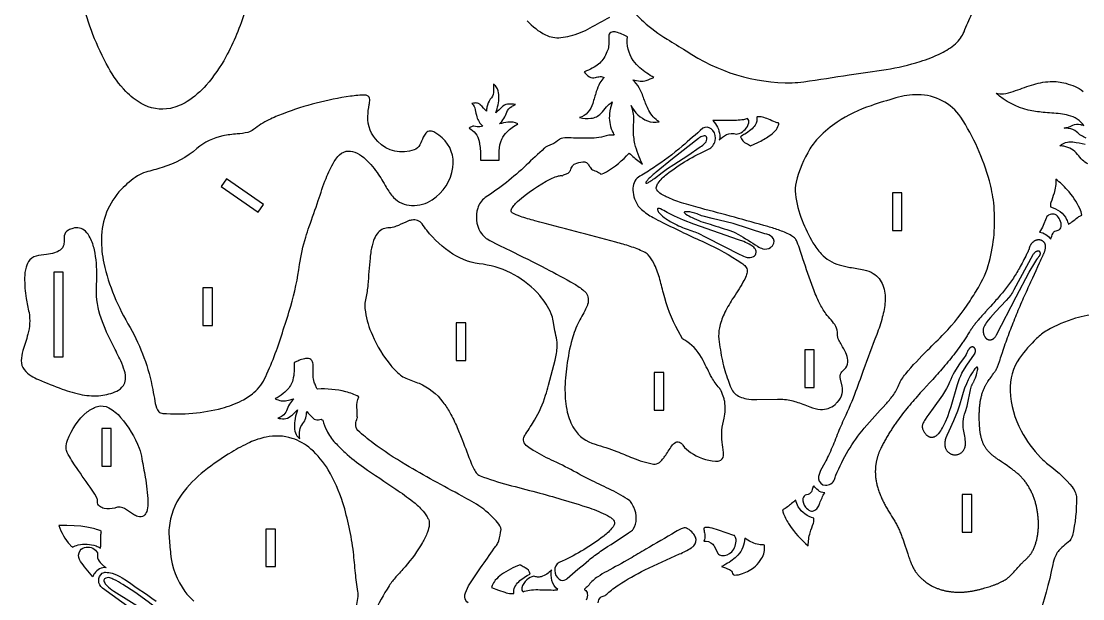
# Model space of a CAD drawing. Extents: x -349 to 884, y -1068 to 199.
# Drawn here: x -345 to 334, y -757 to -388 of the extents above; entities that cross this region are included whole.
import ezdxf

# ---------------------------------------------------------------- set-up
doc = ezdxf.new("R2010")
doc.units = 0
doc.header["$MEASUREMENT"] = 0
doc.layers.get('0').update_dxf_attribs({"linetype": 'CONTINUOUS'})

msp = doc.modelspace()

# ---------------------------------------------------------------- linework, layer by layer
for points in [[(-201.61, -381.19, -0.046615), (-214.04, -410.65, -0.05196), (-226.51, -428.59, -0.070955), (-238.78, -439.18, -0.081975), (-249.45, -443.51, -0.18302), (-268.16, -440.41, -0.072586), (-277.9, -432.77, -0.061372), (-289.09, -417.4, -0.03999), (-298.94, -396.3, -0.039625), (-311.36, -353.1, -0.049476)], [(43.73, -378.15, 0.049484), (52.89, -388.06, 0.044019), (67.93, -399.25, 0.002318), (80.07, -406.64, 0.153583), (147.87, -427.13, 0.027756), (155.37, -426.55, 0.002079), (184.45, -422.12, 0.00581), (207.99, -418.64, 0.033332), (229.67, -413.58, 0.033552), (243.08, -408.32, 0.064552), (252.36, -402.2, 0.110698), (257.74, -394.51, 0.003123), (262.75, -383.08, 0.020133)], [(-21.39, -387.48, 0.092873), (-9.79, -396.54, 0.137871), (0.11, -398.27, 0.045285), (5.96, -397.19, 0.05946), (18.84, -392.11, 0.005913), (31.3, -385.17, -0.003181)], [(335.88, -462.58, -0.090478), (329.74, -458.6, 0.149479), (324.58, -456.35, 0.026068), (321.68, -456.12, 0.077827), (327.29, -454.28, -0.161023), (332.13, -453.8, -0.037766), (334.4, -454.49, 0.165958), (324.6, -448, 0.039609), (319.34, -446.97, 0.008312), (308.34, -446.07, -0.030816), (298.76, -444.58, -0.124774), (278.27, -433.79, 0.102599), (282.99, -434.16, 0.05696), (289.23, -432.71, -0.005446), (300.81, -428.64, -0.063267), (312.76, -426.35, -0.07925), (322.83, -427.51, -0.027942), (328.72, -429.5, -0.072777), (333.86, -432.66, -0.014963)], [(336.85, -478.95, -0.091677), (333.46, -476.6, -0.024327), (330.3, -472.91, 0.178347), (321.62, -467.76, 0.030369), (319.09, -467.4, -0.156031), (323.83, -465.09, -0.060302), (327.4, -464.99, -0.026015), (335.2, -466.43, 0.066043)], [(343.97, -574.98, 0.058941), (329.01, -577.67, 0.062858), (310.86, -585.39, 0.057188), (304.15, -590.59, 0.050923), (293.29, -603.08, 0.165683), (287.33, -624.06, 0.114739), (294.31, -649.62, 0.071136), (306.7, -666.67, 0.037496), (312.95, -672.06, -0.062281), (326.82, -685.4, -0.065156), (329.04, -689.25, -0.073072), (329.64, -692.23, -0.058829), (327.06, -716.4, -0.155065), (324.38, -720.65, 0.003947), (320.18, -724.11, 0.116138), (316.19, -729.66, 0.044958), (314.49, -735.03, -0.06998), (290.19, -803.5, -0.054587)], [(-59.14, -759.5, -0.256246), (-61.26, -755.88, -0.097939), (-60.86, -753.04, -0.063887), (-58.15, -747.3, -0.012382), (-51.21, -737.06, 0.003891), (-42.57, -724.63, -0.009279), (-40.62, -722.19, 0.083775), (-39.66, -719.75, 0.02832), (-38.16, -712.64, 0.102924), (-38.19, -712.05, 0.075899), (-38.88, -710.35, 0.061916), (-42.28, -706.04, 0.023684), (-48.64, -700.12, 0.020904), (-50.96, -698.39, 0.02423), (-62.99, -691.29, -0.01007), (-99.05, -671.19, -0.027477), (-119.87, -657.44, -0.019284), (-129.69, -649.34, -0.216506), (-131.03, -645.28, -0.058204), (-130.07, -641.48, 0.119252), (-129.96, -640.79, 0.144226), (-130.11, -640.49, 0.020172), (-130.26, -634.75, -0.092284), (-129.12, -627.75, 0.063215), (-137.39, -624.63, 0.075946), (-155.44, -622.86, -0.096003), (-156.52, -621.03, 0.009357), (-157.56, -618.37, -0.072545), (-158.19, -614.43), (-158.18, -608.47, 0.074414), (-158.66, -605.43, 0.290923), (-161.28, -603.32, 0.08481), (-163.78, -603.48, 0.044237), (-167.35, -604.63, 0.017975), (-170.41, -606.01, -0.083597), (-171.23, -617.01, -0.129438), (-175.17, -623.73, -0.06041), (-179.88, -627.57, -0.014996), (-182.46, -629.16, 0.053556), (-178.61, -630.31, 0.08208), (-175.14, -630.17, 0.011817), (-170.59, -629.12, 0.122241), (-175.32, -636.68, -0.162436), (-177.8, -639.94, -0.055097), (-180.9, -641.53, 0.043317), (-176.77, -641.85, 0.171293), (-172.64, -640.26, 0.006872), (-168.25, -636.19, 0.103565), (-170.24, -647.38, 0.089985), (-169.07, -652, 0.150705), (-166.73, -654.56, -0.052998), (-166.8, -649.18, -0.151603), (-164.77, -644.9, 0.11089), (-162.92, -641.26, 0.051676), (-162.31, -637.2, 0.037211), (-158.22, -641.51, 0.218604), (-154.9, -642.46, 0.01564), (-153.03, -642.2, 0.043511), (-152.06, -642.8, 0.027524), (-149.59, -649.37, 0.084241), (-144.19, -657.17, 0.011541), (-137.81, -663.49, 0.032509), (-126.03, -672.82, 0.003212), (-105.31, -686.88, -0.016757), (-94.58, -694.65, -0.035938), (-88.98, -699.79, -0.044502), (-85.39, -704.5, -0.037743), (-84.38, -706.53, -0.112856), (-84.03, -709.54, -0.070197), (-85.16, -714.28, -0.04069), (-88.34, -720.96, -0.045364), (-99.44, -736.37, -0.007859), (-105.28, -742.92, 0.035556), (-109.63, -748.55, 0.052119), (-119.02, -766.22, 0.048738)], [(-131.39, -765.53, 0.048804), (-129.54, -755.53, 0.041593), (-129.6, -752.15, -0.018967), (-131.2, -740.45, 0.006224), (-132.49, -727.13, 0.042823), (-139.21, -695.57, 0.056614), (-148.64, -674.47, 0.07419), (-159.65, -661.18, 0.101233), (-171.68, -654.37, 0.12974), (-188.35, -653.59, 0.063277), (-198.79, -657.04, 0.033095), (-210.26, -663.19, 0.031873), (-227.79, -675.27, 0.064094), (-242.15, -690.13, 0.135232), (-250.27, -711.5, 0.034601), (-250.34, -717, 0.005571), (-249.32, -728.18, 0.13278), (-240.2, -752.21, 0.053471), (-234.53, -758.3, 0.031193)], [(23.95, -759.41, -0.178558), (25.43, -756.1, -0.118018), (27.7, -754.96, 0.114168), (29.93, -753.48, -0.04177), (37.03, -748.05, -0.029484), (53.73, -738.43, -0.015621), (75.97, -728.26, 0.042781), (83.38, -724.39, 0.030184), (85.05, -723.11, 0.309307), (86.11, -717.46, 0.097882), (84.53, -714.95, 0.092618), (81.1, -712.12, 0.049219), (79.7, -711.58, 0.134639), (78.2, -711.76, 0.055879), (73.27, -714.09, -0.007739), (54.4, -725.23, 0.003782), (44.31, -731.22, -0.002315), (29.51, -739.35, 0.00999), (23.7, -742.78, 0.095527), (18.07, -747.97, -0.062995), (15.71, -750.3, 0.097774), (15.21, -750.68, 0.242041), (15.2, -750.95, 0.242041), (15.41, -751.11, -0.23286), (16.99, -753.62, -0.140348), (16.34, -757.68, -0.115718)], [(-251.99, -779.79), (-292.92, -750.01, -0.234918), (-295.28, -745.33, -0.234918), (-292.98, -740.62, -0.058473), (-291.85, -739.99, -0.094449), (-290.97, -739.88, -0.035142), (-286.66, -740.52, -0.064169), (-280.37, -743.49, -0.012383), (-258.55, -758.49, 0.01223)]]:
    msp.add_lwpolyline(points, format="xyb")
for points in [[(43.75, -472.11, 0.012901), (50.04, -477.49, 0.015733), (52.24, -479.14, -0.055567), (47.43, -466.16, -0.061632), (46.52, -457.3, -0.002772), (46.7, -450.76, 0.097575), (45.06, -441.75, 0.192832), (55.45, -451.53, 0.130108), (62.89, -452.21, -0.12624), (56.31, -444.82, -0.042024), (53.22, -437.45, 0.042817), (50.1, -430.38, 0.064881), (46.13, -425.2, 0.014868), (50.84, -426.06, 0.111717), (54.68, -425.64, 0.010512), (59.61, -423.79, -0.047443), (50.63, -417.63, -0.058574), (46.3, -412.89, -0.184081), (42.69, -397.73, 0.054183), (35.42, -394.82, 0.10662), (32.64, -394.72, 0.293979), (30.85, -396.79, 0.04334), (30.7, -397.83, 0.011201), (30.67, -402.78, -0.084804), (29.95, -406.5, 0.008097), (28.17, -410.45, -0.119651), (22.4, -416.52, -0.05071), (17.79, -419.02, -0.0184), (14.97, -420.14, 0.102429), (18.34, -423.42, 0.203498), (22.22, -423.8, -0.03915), (25.17, -423.18, -0.13014), (27.8, -423.74, 0.080805), (25.03, -427.27, 0.051311), (22.72, -432.82, -0.004904), (20.47, -440.3, -0.09179), (17.41, -446.04, -0.150191), (12.08, -449.4, 0.069385), (19.31, -449.87, 0.175903), (25.72, -446.69, 0.015461), (29.26, -442.62, -0.052664), (32.93, -439.33, 0.046548), (31.18, -446.99, 0.127901), (32.78, -457.81, 0.028888), (34.17, -460.62, 0.115471), (27.48, -461.51, -0.055242), (21.34, -462.5, -0.015503), (17.98, -462.65, -0.009904), (4.95, -462.35, 0.068865), (0.3, -462.78, 0.087235), (-0.78, -463.31, -0.048122), (-5.83, -466.58, 0.007611), (-8.78, -467.85, 0.058807), (-10.49, -469.01, 0.009049), (-22.1, -479.86, -0.046817), (-48.33, -500.56, 0.160511), (-53.07, -507.33, 0.21071), (-51.41, -522.37, 0.072208), (-48.32, -526.07, 0.059158), (-47.08, -526.98, 0.014089), (-32.76, -534.18, -0.004942), (-9.43, -545.83, -0.007344), (8.58, -555.62, -0.043118), (14.86, -560.05, -0.034316), (16.16, -561.37, -0.234228), (17.2, -568.78, -0.039568), (16.51, -570.58, -0.005186), (11.62, -579.82, 0.052125), (7.24, -591.03, 0.036645), (3.91, -608.06, 0.036096), (2.7, -623.57, 0.050163), (4.21, -637.59, 0.07894), (8.53, -648.24, 0.184918), (21.94, -658.17, -0.028754), (35.76, -662.72, -0.004071), (45.95, -666.9, 0.050465), (59.3, -670.85, 0.198576), (63.07, -669.72, 0.058204), (65.08, -667.77, 0.029182), (66.55, -665.85, -0.00982), (71, -659.24, -0.099639), (73.52, -656.84, -0.318276), (76.61, -657.16, -0.075957), (78.1, -658.82, 0.092964), (82.94, -663.4, 0.127515), (98.92, -668.96, 0.056268), (101.29, -668.82, 0.298551), (104.07, -665.39, 0.056292), (104.07, -663.43, 0.003289), (103.15, -656.76, -0.101065), (104.42, -641.46, 0.095055), (104.79, -630.86, 0.024673), (104.27, -628.52, 0.014033), (102.52, -624.04, 0.078482), (101.31, -622.19, -0.06083), (96.49, -615.46, -0.006573), (91.04, -604.56, 0.124557), (80.58, -592.51, 0.027625), (77.8, -590.84), (75.02, -585.76, -0.057415), (65.61, -561.54, -0.002555), (63.08, -551.63, 0.050104), (59.45, -542.36, 0.047367), (55.93, -537.09, 0.086916), (53.22, -535.21, 0.033802), (44.41, -531.74, 0.017041), (35.3, -529.06, -0.002146), (9.52, -522.19, -0.000511), (-16.54, -515.33, -0.018129), (-25.8, -512.55, -0.036428), (-31.02, -510.19, -0.144263), (-31.76, -509.29, -0.147086), (-31.52, -508, -0.072915), (-29.99, -505.67, -0.036974), (-27.58, -503.12, -0.068286), (-6.36, -488.58, -0.036267), (-2.51, -487, -0.034523), (-0.2, -486.47, -0.098796), (1.05, -486.56, -0.140271), (2.42, -485.73, 0.072684), (4.7, -484.9, 0.157191), (6.15, -483.12, -0.050341), (7.42, -480.44, -0.133762), (9.17, -478.9, -0.084637), (14.08, -477.63, -0.12927), (16.48, -478.19, -0.138146), (18.15, -480.3, 0.189224), (18.84, -481.01, 0.209631), (21, -483.08, -0.045383), (24.18, -484.47, -0.039253), (25.67, -485.52, 0.084583), (29.17, -484.09, 0.076395)], [(-51.38, -476.57), (-39.38, -476.57), (-39.38, -470.57, -0.090548), (-37.67, -463.19, -0.093387), (-34.29, -458.5, -0.064945), (-27.33, -453.42, 0.134202), (-33.82, -452.27, 0.02029), (-39.21, -453.46, 0.123904), (-34.48, -445.9, -0.184971), (-31.33, -442.22, -0.038989), (-28.89, -441.05, 0.075554), (-33.96, -440.83, 0.153487), (-37.74, -442.83, 0.003327), (-41.55, -446.39, 0.093294), (-39.52, -436.02, 0.085261), (-40.49, -431.04, 0.103795), (-42.25, -428.58, 0.053369), (-43.06, -428.02, -0.052054), (-43, -433.38, -0.158788), (-45.05, -437.7, 0.133946), (-47.18, -442.72, 0.02712), (-47.48, -445.39, 0.024965), (-51.17, -441.41, 0.056056), (-52.58, -440.44, 0.151506), (-54.87, -440.12, 0.011613), (-56.76, -440.37, -0.141295), (-54.62, -444.35, 0.01631), (-53.62, -448.88, 0.138862), (-49.79, -454.84, -0.113757), (-53.51, -455.38), (-55.58, -454.95, 0.17627), (-57.59, -455.49, 0.030077), (-58.54, -456.16, -0.222611), (-52.23, -464.48, -0.023955), (-51.83, -466.46, -0.016782), (-51.38, -470.57)], [(-254.25, -638.42, 0.081611), (-216.43, -635.06, 0.049954), (-203.79, -630.24, 0.052739), (-196.11, -625.15, 0.111772), (-188.54, -614.86, 0.013498), (-182.41, -600.18, 0.012), (-172.56, -569.89, 0.037828), (-166.9, -543.28, -0.036379), (-162.94, -525.74, -0.012046), (-160.76, -518.98, 0.003231), (-154.92, -502.46, -0.016777), (-150, -488.23, -0.036441), (-144.75, -477.53, -0.02392), (-142.53, -474.28, -0.153538), (-137.1, -470.94, -0.144945), (-131.68, -471.45, -0.087822), (-125.94, -474.97, -0.061091), (-117.38, -484.49, -0.03133), (-111.55, -493.93, 0.056376), (-106.79, -500.42, 0.197343), (-95.28, -505.53, 0.166089), (-82.11, -501.9, 0.212106), (-68.86, -481.3, 0.249421), (-75.75, -462.38, 0.056044), (-80.37, -458.94, 0.10467), (-83.24, -458, 0.234046), (-86.26, -459.33, 0.077799), (-87.88, -461.88, -0.02275), (-90.1, -466.85, -0.176444), (-93.66, -470.05, -0.300495), (-116.85, -464.73, -0.211564), (-123.29, -448.59, -0.039802), (-122.34, -441.14, 0.02543), (-122.03, -437.94, 0.343018), (-123.86, -435.22, 0.087597), (-124.94, -435.05, 0.036277), (-134.37, -435.79, 0.055806), (-177.46, -446.91, 0.018254), (-186.62, -450.87, 0.054412), (-196.3, -457.01, -0.093612), (-199.99, -458.83, -0.038171), (-206.79, -459.84, 0.025129), (-215.95, -461.1, 0.125942), (-232.47, -469.2, -0.102812), (-254.82, -481.32, -0.006751), (-265.21, -484.29, 0.075353), (-270.5, -486.68, 0.051948), (-280.89, -495.3, 0.190443), (-293.54, -526.86, 0.058911), (-291.98, -542.51, 0.047836), (-285.36, -563.37, 0.033656), (-275.24, -583.56, -0.082801), (-260.73, -623.17, -0.010443), (-259.43, -630.63, 0.063251), (-257.75, -636.09, 0.058577), (-256.92, -637.33, 0.198918)], [(207.22, -561.68, -0.05616), (207.35, -566.82, -0.044956), (205.52, -577.03, -0.02991), (201.95, -588.03, 0.010879), (193.38, -611.11, -0.004222), (187.72, -626.42, -0.017239), (180.17, -643.85, 0.012071), (175.64, -654.73, -0.013169), (171.15, -665.29, -0.010987), (168.85, -669.96), (166.13, -674.85, 0.131839), (164.78, -680.22, 0.379605), (169.19, -684.31, 0.310378), (175.02, -680.71, -0.010061), (175.92, -677.92, -0.077095), (193.97, -647.87, -0.01504), (207.75, -632.53, 0.019941), (212.25, -627.16, 0.071595), (216.04, -620.22, -0.068129), (220.46, -613.12, -0.024027), (234.48, -597.95, 0.001961), (245.14, -587.41, 0.047787), (261.63, -566.45, 0.012868), (267.69, -556.69, 0.074149), (274.4, -539.51, 0.086239), (276.74, -503.91, 0.040448), (273.94, -489.83, 0.077596), (255.68, -449.16, 0.246451), (228.35, -434.82, 0.076795), (214.25, -436.78, 0.00887), (198.3, -441.79, 0.063905), (176.77, -452.28, 0.049015), (165.08, -461.92, 0.056789), (159.31, -469.41, 0.079856), (150.39, -490.67, 0.084592), (149.97, -498.25, 0.06593), (154.27, -515.13, 0.040136), (161.18, -529.34, 0.047327), (166.49, -536.5, 0.131152), (178, -543.53, 0.031764), (184.74, -545.09, -0.016875), (193.79, -546.67, -0.076245), (199.79, -549.03, -0.167996), (205.86, -556.58, -0.056266)], [(101.31, -463.91, -0.100452), (105.94, -460.24, -0.18927), (112.07, -459.89, 0.105508), (114.03, -459.52, 0.246132), (120.21, -452.78, 0.247896), (119.4, -449.97, -0.08361), (116.81, -450.76, -0.032804), (112.4, -451.21, -0.014932), (107.85, -451.34), (97.13, -451.32, -0.184174), (101.62, -460.6, -0.079888)], [(114.89, -461.63, 0.227633), (118.8, -465.97, -0.071736), (121.31, -467.35), (125.9, -465.33, 0.041495), (133.25, -461.1, 0.052847), (137.17, -457.71, 0.104385), (139.21, -454.23, 0.052169), (139.43, -452.94, -0.061292), (137.26, -452.34, -0.013518), (132.7, -450.42, 0.037128), (128.86, -449.13, 0.075452), (126.07, -448.95, 0.040698), (125.24, -449.11, -0.202914), (124.32, -454.15, -0.081425), (121.52, -457.24, -0.038524), (117.72, -459.89, 0.021271)], [(176.92, -631.15, 0.137334), (179.94, -625.77, 0.098636), (179.88, -621.1), (178.82, -616.49, -0.173343), (179.25, -612.45, -0.070658), (180.04, -611.39, 0.05503), (182.17, -609.3, 0.194913), (183.42, -604.33, 0.087955), (182.17, -599.74, 0.028673), (179.39, -594.54, -0.019498), (177.71, -591.61, -0.126422), (176.97, -587.7, 0.144273), (175.72, -582.79, 0.048486), (172.86, -578.7, -0.007143), (169.49, -574.78, -0.041551), (165.38, -567.9, -0.027615), (161.24, -558.3, -0.013176), (154.82, -539.6, 0.015641), (151.11, -528.93, 0.058002), (150.03, -526.83, 0.089508), (147.53, -524.9, 0.042366), (140.14, -521.54, 0.018037), (132.38, -519.08, 0.00514), (89.47, -507.32, -0.005269), (77.26, -503.83, -0.03368), (67.49, -500.01, -0.019732), (64.22, -498.24, -0.092641), (61.42, -495.65, -0.23344), (61.13, -493.69, -0.100784), (62.29, -491.21, -0.073922), (67.8, -485.54, -0.062512), (94.53, -469.64, 0.217407), (98.67, -464.24, 0.217407), (97.31, -457.57, 0.297503), (92.03, -455.78, 0.065451), (90.88, -456.26, 0.001972), (77.56, -467.72, -0.029691), (59.38, -481.49, -0.016337), (50.62, -486.76, 0.264446), (46.11, -494.42, 0.138904), (49.03, -505.11, 0.069748), (51.55, -508.05, 0.053749), (59.02, -513.26, 0.014856), (65.15, -516.42, 0.010954), (92.1, -529.22, -0.04353), (115.65, -542.4, -0.051783), (118.14, -544.57, -0.205942), (119.14, -547.43, -0.081762), (118.49, -550.44, -0.038425), (116.49, -554.62, -0.010723), (109.67, -565.48, 0.029264), (104.36, -575.07, 0.054827), (101.42, -583.78, 0.070325), (101.02, -590.9, 0.017245), (103.29, -604.81, 0.039661), (106.96, -617.13, 0.015199), (108.89, -622.31, 0.191706), (114.47, -627.8, 0.067691), (118.66, -629.05, 0.045705), (125.36, -629.6), (138.61, -629.24, -0.055827), (147.52, -630.17, -0.022969), (150.42, -630.99, -0.009324), (159.2, -634.21, 0.069331), (166.09, -635.86, 0.202071), (175.31, -632.69, 0.030362)], [(64.89, -484.42, -0.017231), (68.16, -482), (72.22, -479.29), (81.26, -473.53), (89.17, -468.19, 0.036088), (92.32, -465.55, 0.231257), (93.45, -462.27, 0.401079), (91.66, -461.05, 0.128028), (88.94, -462.06, 0.026828), (87.95, -462.76), (71.34, -475.78), (61.07, -484.17, 0.020251), (55.91, -488.79, 0.045445), (54.66, -490.39, 0.024181), (54.34, -491.06, 0.298726), (54.47, -491.34, 0.197931), (55.13, -491.24, 0.049768), (56.92, -490.28, 0.018461), (59.84, -488.3)], [(324.5, -517.69, 0.010747), (330.18, -513.33, -0.036075), (332.2, -512.09, -0.037774), (333.15, -511.7, 0.056155), (331.76, -507.55, 0.079355), (323.75, -495.53, 0.04613), (316.42, -488.8, -0.080211), (315.27, -497.75, -0.011525), (313.25, -503.76, 0.151157), (313.04, -506.37, -0.057964), (319.27, -509.49, -0.141438), (323.3, -514.46, -0.017426)], [(124.86, -534.76, 0.160866), (123.86, -532.81, 0.072691), (121.48, -530.88, 0.045468), (116.93, -528.65), (113.63, -527.47), (85.03, -517.54), (78.44, -514.92), (72.65, -512.33), (67.98, -510.01, 0.010178), (63.84, -507.69, 0.153836), (62.31, -507.43, 0.206063), (61.89, -507.79, 0.206063), (61.86, -508.35, 0.119694), (62.89, -510.2, 0.073335), (67.35, -514.15, 0.04109), (74.2, -518, 0.034176), (83.8, -521.76, -0.028605), (87.78, -523.34), (92.75, -525.74), (104.03, -531.64), (114.46, -536.9, 0.032894), (119.07, -538.72, 0.197736), (123.11, -538.25, 0.294884), (124.89, -535.49, 0.030345)], [(4.16, -743.95, -0.000829), (17.91, -732.15, -0.020878), (25.49, -726.55, -0.002372), (43.4, -714.71, 0.013307), (45.79, -712.98, 0.084846), (46.29, -712.41, 0.14823), (48.29, -705.77, 0.109376), (46.76, -698.36, -0.012564), (45.07, -695.34, 0.085845), (44.07, -694.21, 0.036839), (32.38, -687.45, 0.002365), (20, -681.51, -0.017757), (10.01, -676.18, 0.013842), (-4.36, -668.98, -0.0188), (-16.59, -662.65, -0.012103), (-20.47, -660.29, -0.089501), (-23.31, -657.18, -0.222164), (-23.5, -653.79, -0.054068), (-22.36, -651.43, 0.014382), (-16.73, -642.69, 0.055231), (-9.64, -626.82, 0.011751), (-7.74, -620.37), (-3.56, -604.47, 0.046707), (-2.23, -595.61, 0.064728), (-2.73, -590.18, -0.011234), (-4.01, -584.19), (-4.73, -579.33, 0.057124), (-6.09, -574.76, 0.081939), (-13.38, -563.19, 0.181036), (-49.67, -543.15, -0.123619), (-68.89, -536.58, -0.084261), (-85.61, -521.38, -0.014779), (-88.64, -517.34, 0.283563), (-95.05, -514.85, 0.055248), (-97.39, -515.46, 0.014269), (-103.66, -518.25, -0.023499), (-106.76, -519.4, -0.074953), (-110.48, -519.86, 0.227275), (-117.4, -523.65, 0.073253), (-119.61, -527.96, 0.048857), (-121.28, -534.62, 0.014785), (-121.87, -539.2, 0.005719), (-123.23, -556.37, -0.03514), (-124.64, -564.78, 0.090083), (-124.87, -573.49, 0.068972), (-120.4, -588.4, 0.068715), (-108.55, -607.82, 0.039777), (-102.5, -613.91, 0.075501), (-98.98, -615.96, -0.004639), (-90.52, -619.2, -0.136792), (-75.25, -631.19, -0.037157), (-70.89, -637.91, -0.028898), (-66.16, -647.46, -0.010083), (-62.8, -655.72, -0.001832), (-57.29, -670.13, 0.059657), (-54.01, -676.45, 0.137546), (-51.56, -678.28, 0.027366), (-33.67, -684.04, 0.001771), (-15.45, -688.75, -0.012437), (0.74, -693.5, -0.010818), (18.39, -698.83, -0.035053), (29.94, -703.73, -0.031518), (32.28, -705.23, -0.042406), (33.77, -706.61, -0.308175), (34.08, -709.69, -0.062454), (33.18, -711.23, -0.063963), (27.47, -716.86, -0.05555), (1.01, -732.76, 0.027251), (-1.07, -733.68, 0.284142), (-3.85, -738.78, 0.229958), (-0.93, -744.45, 0.295555), (3.28, -744.6, 0.059967)], [(135.62, -530.89, 0.38176), (135.18, -525.82, 0.158863), (130.41, -523.71), (110.16, -517.1), (96.72, -513.98), (91.03, -512.39, -0.038506), (87.12, -510.95, 0.080632), (80.89, -509.55, 0.021504), (79.54, -509.57, 0.125353), (79.02, -509.8, 0.209031), (78.95, -510.09, 0.209031), (79.11, -510.33, 0.069373), (80.05, -511.07, 0.035892), (83.99, -513.3, 0.04755), (95.44, -517.58, -0.001194), (109.79, -522.17, -0.027963), (111.22, -522.79), (113.58, -524.04, -0.005584), (125.79, -531.63, 0.08596), (129.25, -533.21, 0.202641), (134.13, -532.37, 0.093137)], [(313.13, -527.12, -0.046439), (314.62, -523.29, -0.101028), (315.8, -522, -0.102711), (317.36, -521.51, 0.164735), (319.22, -520.56, 0.164829), (319.89, -518.99, 0.151786), (319.03, -514.77, 0.10198), (316.76, -511.84, 0.233463), (313.63, -511.14, 0.073533), (311.83, -511.69, 0.116628), (310.75, -512.71, 0.023585), (310.26, -513.68), (308.38, -518.26, -0.038439), (305.99, -522.56, -0.20383)], [(-333.75, -616.86, 0.011339), (-318.68, -622.87, 0.039338), (-305.79, -626.48, 0.069129), (-293.95, -627.03, 0.080893), (-283.78, -624.2, 0.125982), (-279.51, -620.63, 0.126453), (-278.18, -616.82, 0.100132), (-278.84, -611.23, 0.035893), (-281.22, -604.86, 0.013317), (-286.11, -595.08, -0.035205), (-293.75, -577.59, -0.089008), (-296.77, -558.73), (-296.48, -550.87, 0.055597), (-298.02, -533.88, 0.055079), (-300.66, -526.21, 0.080158), (-303.78, -522, 0.256667), (-311.75, -520.18, 0.053819), (-314.66, -521.24, 0.2374), (-317.28, -525.05, 0.056178), (-317.37, -527.44, -0.040438), (-317.65, -530.63, -0.17779), (-319.86, -534.02, -0.089273), (-323.49, -535.83, -0.045903), (-328.58, -536.94), (-333.66, -537.52, 0.170939), (-339.29, -540.39, 0.110737), (-341.72, -545.01, 0.063423), (-342.64, -551.73, 0.044713), (-341.55, -564.97, 0.006944), (-339.82, -573.99, -0.110102), (-340.56, -587.83, -0.006317), (-343.71, -598.33, 0.070736), (-344.8, -604.71, 0.163187), (-342.91, -610.44, 0.096891), (-338.42, -614.48, 0.038781)], [(-267.25, -704.26, -0.179368), (-271.13, -703.99, -0.052281), (-273.67, -702.58, 0.024888), (-278.89, -699.13, 0.129659), (-282.65, -698.27, 0.062901), (-285.07, -698.89, -0.117432), (-291.71, -699.12, -0.092649), (-294.85, -697.71, -0.295372), (-295.96, -694.83, 0.133287), (-296.3, -692.92, 0.04173), (-299.44, -687.43, -0.001191), (-309.54, -673.04, -0.02481), (-315.42, -663.47, -0.122538), (-316.14, -660.54, -0.084511), (-315.14, -655.49, -0.134311), (-302.61, -637.5, -0.095518), (-296.13, -634.02, -0.193142), (-288.85, -634.79, -0.088782), (-281.27, -641.01, -0.088714), (-269.38, -660.71, -0.049636), (-267.66, -667.45, 0.004536), (-265.56, -679.12, -0.035982), (-263.87, -694.78, -0.044017), (-264.35, -700.15, -0.123583), (-265.82, -703.34, -0.126056)], [(161.74, -684.73, 0.092674), (161.15, -685.77, -0.011144), (160.2, -688.47, -0.290678), (157.13, -690.37, 0.328213), (154.8, -692.82, 0.217966), (156.54, -698.38, 0.112149), (159.43, -700.67, 0.247899), (162.32, -700.34, 0.139484), (164.63, -698.07, 0.027988), (165.54, -695.7, -0.037617), (168.7, -689.16, -0.185198), (164.43, -687.57, -0.061496)], [(150.31, -693.87, 0.010757), (144.86, -698.19, -0.066432), (141.82, -699.94, 0.080783), (142.47, -702.58, 0.053008), (146.1, -709.51, 0.077447), (158.16, -722.96, -0.072757), (159.43, -714.65, -0.0054), (161.45, -708.47, 0.108939), (161.81, -705.45, -0.192344), (151.83, -698.03, -0.085944)], [(-312.06, -723.87, -0.084957), (-308.45, -722.51, -0.137526), (-296.98, -723.09, -0.063007), (-294.18, -724.55, 0.053787), (-293.93, -721.94, -0.02293), (-293.97, -716.29, -0.067723), (-293.46, -713.98, 0.073343), (-295.79, -712.83, 0.031592), (-299.61, -711.73), (-302.9, -711.08), (-306.73, -710.55), (-311.03, -710.19), (-315.76, -710.03), (-320.86, -710.12, 0.094515), (-313.61, -722.45, 0.03823)], [(91.37, -720, -0.215462), (97.18, -721.99, -0.056196), (98.05, -723.09), (100.35, -727.91, 0.212766), (102.84, -729.19, 0.215186), (109.36, -726.89, 0.196494), (112.05, -718.91, 0.138517), (111.18, -716.77, 0.051825), (110.74, -716.35), (100.78, -712.99, 0.026405), (95.43, -711.54, 0.046192), (92.81, -711.31, 0.126844), (91.75, -711.67, 0.260898), (91.47, -712.56, 0.030349), (92.06, -715.5, -0.120674), (91.9, -718.93, -0.06)], [(102.77, -736.29, -0.051206), (107.78, -738.24, -0.210389), (109.8, -740.69, 0.225412), (110.99, -741.71, 0.088235), (116.09, -740.79, 0.096363), (124.41, -736.03, 0.074347), (128.41, -731.19, 0.151399), (130.25, -722.6, 0.064528), (129.65, -722.5, -0.121369), (121.6, -720.52, -0.03227), (117.57, -718.17, -0.190034), (113.2, -728.95, -0.082182), (105.56, -734.82, -0.014583)], [(-290.51, -737.03, 0.292502), (-297.99, -740.72, 0.051047), (-299.12, -742.87), (-304.41, -736.37, -0.046288), (-307.51, -731.83, -0.273491), (-307.2, -726.13, -0.218244), (-303.29, -723.92, -0.323253), (-296.05, -727.52, -0.134876), (-296.02, -728.2, 0.214), (-294.94, -732.91, 0.067065), (-292.2, -735.74, 0.020954)], [(-19.59, -741.05, 0.222557), (-22.7, -737.04, -0.028766), (-25.36, -735.7, -0.064489), (-26, -735.14, 0.067174), (-37.86, -741.44, 0.053602), (-41.82, -745.06, 0.076646), (-43.83, -748.41, 0.037403), (-44.18, -749.62), (-39.77, -751.35), (-35.8, -752.73, 0.04789), (-31.84, -753.6, 0.079134), (-29.97, -753.46, -0.167285), (-29.27, -749.28, -0.081084), (-26.85, -746.04, -0.078924)], [(-24.03, -752.47, -0.07016), (-20.04, -751.37, -0.036744), (-14.57, -751.03, -0.002038), (-4.91, -751.3, 0.035161), (-2.35, -751.08), (-1.95, -750.99, -0.159679), (-5.58, -745.23, -0.107645), (-5.92, -738.38, -0.150965), (-12.58, -742.78, -0.069683), (-14.84, -743.03, -0.040549), (-17.12, -742.51, 0.172385), (-21.68, -744.7, 0.13937), (-24.87, -749.85, 0.271577)], [(-236.89, -779.46), (-263.74, -758.79), (-272.26, -752.73), (-279.93, -747.69, 0.027276), (-285.53, -744.54, 0.025132), (-288.11, -743.49, 0.246844), (-291.49, -744.15, 0.338963), (-291.82, -746.08, 0.098868), (-290.05, -748.48, 0.047204), (-285.68, -752.04), (-229.06, -787.18, 0.053158), (-227.49, -787.62, 0.332463), (-227.33, -787.48, 0.203211), (-227.56, -787.09, 0.037616), (-228.59, -786.13)]]:
    msp.add_lwpolyline(points, format="xyb", close=True)
for points in [[(-189.95, -504.95), (-213.6, -488.52), (-217.03, -493.45), (-193.37, -509.88)], [(218.11, -497.5), (212.11, -497.5), (212.11, -521.5), (218.11, -521.5)], [(269.32, -750.48), (271.02, -749.98), (271.88, -749.73), (272.73, -749.47), (273.59, -749.21), (274.44, -748.94), (275.29, -748.66), (276.14, -748.36), (276.99, -748.06), (277.41, -747.91), (277.83, -747.75), (278.24, -747.58), (278.66, -747.42), (279.07, -747.25), (279.49, -747.07), (279.9, -746.9), (280.3, -746.71), (280.71, -746.53), (281.11, -746.34), (281.51, -746.14), (281.91, -745.94), (282.31, -745.73), (282.7, -745.52), (283.18, -745.25), (283.66, -744.97), (284.13, -744.67), (284.6, -744.37), (285.05, -744.05), (285.5, -743.72), (285.94, -743.38), (286.38, -743.03), (286.73, -742.73), (287.07, -742.43), (287.41, -742.11), (287.74, -741.79), (288.06, -741.47), (288.38, -741.14), (288.7, -740.8), (289.01, -740.46), (289.32, -740.12), (289.63, -739.78), (290.24, -739.09), (290.84, -738.39), (291.45, -737.7), (292.08, -736.98), (292.73, -736.27), (293.38, -735.56), (294.03, -734.85), (294.37, -734.5), (294.7, -734.16), (295.04, -733.81), (295.38, -733.48), (295.73, -733.14), (296.08, -732.81), (296.43, -732.48), (296.79, -732.16), (297.09, -731.89), (297.39, -731.61), (297.68, -731.34), (297.98, -731.05), (298.26, -730.77), (298.55, -730.48), (298.82, -730.18), (299.1, -729.88), (299.36, -729.57), (299.62, -729.26), (299.87, -728.95), (300.12, -728.62), (300.36, -728.29), (300.58, -727.96), (300.81, -727.62), (301.02, -727.27), (301.31, -726.76), (301.58, -726.25), (301.85, -725.74), (302.11, -725.21), (302.35, -724.69), (302.58, -724.16), (302.8, -723.62), (303.01, -723.09), (303.21, -722.54), (303.4, -722), (303.58, -721.45), (303.75, -720.89), (303.91, -720.34), (304.06, -719.78), (304.21, -719.22), (304.34, -718.65), (304.46, -718.08), (304.57, -717.52), (304.68, -716.94), (304.77, -716.37), (304.86, -715.8), (304.94, -715.22), (305.01, -714.64), (305.08, -714.07), (305.13, -713.49), (305.18, -712.91), (305.22, -712.33), (305.25, -711.75), (305.28, -711.17), (305.3, -710.59), (305.31, -710.01), (305.32, -709.44), (305.32, -708.81), (305.31, -708.19), (305.3, -707.56), (305.27, -706.93), (305.24, -706.31), (305.2, -705.68), (305.15, -705.06), (305.1, -704.43), (305.03, -703.81), (304.96, -703.19), (304.89, -702.56), (304.8, -701.94), (304.7, -701.32), (304.6, -700.7), (304.49, -700.08), (304.37, -699.47), (304.25, -698.85), (304.11, -698.24), (303.97, -697.63), (303.82, -697.02), (303.67, -696.41), (303.5, -695.8), (303.33, -695.2), (303.15, -694.6), (302.96, -694), (302.76, -693.41), (302.56, -692.82), (302.34, -692.23), (302.12, -691.64), (301.9, -691.06), (301.66, -690.48), (301.42, -689.9), (301.17, -689.33), (300.91, -688.77), (300.64, -688.21), (300.37, -687.65), (300.08, -687.1), (299.79, -686.55), (299.49, -686.01), (299.18, -685.47), (298.86, -684.94), (298.53, -684.41), (298.19, -683.89), (297.84, -683.38), (297.49, -682.87), (297.12, -682.37), (296.75, -681.87), (296.36, -681.38), (295.99, -680.92), (295.6, -680.47), (295.21, -680.02), (294.8, -679.59), (294.39, -679.16), (293.97, -678.73), (293.55, -678.32), (293.12, -677.91), (292.68, -677.5), (292.24, -677.11), (291.79, -676.71), (291.33, -676.33), (290.87, -675.95), (290.41, -675.57), (289.94, -675.2), (289.47, -674.83), (288.99, -674.47), (288.51, -674.11), (288.03, -673.75), (287.55, -673.4), (286.57, -672.71), (285.59, -672.02), (284.61, -671.35), (283.63, -670.67), (281.67, -669.34), (280.17, -668.31), (279.42, -667.79), (278.67, -667.26), (277.92, -666.72), (277.55, -666.45), (277.18, -666.17), (276.82, -665.89), (276.45, -665.6), (276.1, -665.32), (275.74, -665.02), (275.4, -664.72), (275.05, -664.42), (274.71, -664.11), (274.38, -663.8), (274.05, -663.48), (273.73, -663.15), (273.42, -662.82), (273.11, -662.49), (272.82, -662.14), (272.53, -661.79), (272.25, -661.43), (271.97, -661.06), (271.71, -660.69), (271.46, -660.3), (271.21, -659.91), (270.98, -659.51), (270.74, -659.07), (270.51, -658.62), (270.29, -658.17), (270.08, -657.71), (269.88, -657.25), (269.7, -656.79), (269.52, -656.32), (269.35, -655.85), (269.2, -655.38), (269.05, -654.9), (268.91, -654.42), (268.78, -653.94), (268.66, -653.45), (268.54, -652.97), (268.44, -652.48), (268.34, -651.99), (268.25, -651.49), (268.16, -651), (268.09, -650.5), (268.02, -650.01), (267.95, -649.51), (267.89, -649.01), (267.84, -648.51), (267.79, -648.01), (267.75, -647.51), (267.71, -647.01), (267.67, -646.51), (267.64, -646.01), (267.59, -645.01), (267.55, -644.01), (267.52, -642.82), (267.5, -641.62), (267.49, -641.02), (267.49, -640.42), (267.49, -639.82), (267.5, -639.22), (267.51, -638.62), (267.53, -638.02), (267.55, -637.42), (267.58, -636.82), (267.61, -636.22), (267.64, -635.62), (267.69, -635.02), (267.74, -634.42), (267.79, -633.83), (267.85, -633.23), (267.92, -632.63), (268, -632.04), (268.08, -631.45), (268.17, -630.85), (268.27, -630.26), (268.38, -629.67), (268.49, -629.08), (268.62, -628.5), (268.75, -627.91), (268.89, -627.33), (269.04, -626.75), (269.2, -626.17), (269.37, -625.6), (269.55, -625.02), (269.64, -624.76), (269.73, -624.49), (269.92, -623.97), (270.12, -623.44), (270.34, -622.92), (270.56, -622.41), (270.8, -621.9), (271.04, -621.39), (271.28, -620.89), (271.47, -620.53), (271.66, -620.17), (271.86, -619.82), (272.07, -619.47), (272.28, -619.12), (272.5, -618.78), (272.72, -618.44), (272.95, -618.1), (273.42, -617.44), (273.89, -616.78), (274.36, -616.12), (274.84, -615.46), (275.42, -614.65), (276.01, -613.83), (276.6, -613.01), (276.89, -612.6), (277.17, -612.18), (277.45, -611.76), (277.73, -611.34), (277.99, -610.91), (278.25, -610.48), (278.49, -610.04), (278.72, -609.6), (278.84, -609.37), (278.94, -609.14), (279.05, -608.92), (279.15, -608.69), (279.39, -608.12), (279.61, -607.56), (279.83, -606.99), (280.04, -606.42), (280.24, -605.85), (280.43, -605.27), (280.62, -604.69), (280.81, -604.11), (281.17, -602.95), (281.53, -601.79), (281.9, -600.62), (282.08, -600.05), (282.27, -599.47), (282.74, -598.1), (283.2, -596.74), (283.68, -595.38), (284.15, -594.02), (284.63, -592.67), (285.12, -591.31), (285.61, -589.96), (286.11, -588.61), (286.61, -587.26), (287.12, -585.91), (287.63, -584.56), (288.15, -583.22), (288.67, -581.88), (289.2, -580.54), (289.73, -579.2), (290.26, -577.86), (290.8, -576.53), (291.35, -575.19), (291.9, -573.86), (292.45, -572.53), (293.01, -571.2), (293.57, -569.88), (294.14, -568.55), (294.71, -567.23), (295.28, -565.91), (295.86, -564.59), (296.44, -563.28), (297.03, -561.96), (297.62, -560.65), (298.22, -559.34), (298.82, -558.03), (299.42, -556.72), (299.98, -555.52), (300.54, -554.31), (301.63, -551.89), (303.82, -547.05), (304.91, -544.63), (306.02, -542.21), (306.57, -541.01), (307.13, -539.8), (307.7, -538.6), (308.27, -537.4), (308.42, -537.09), (308.57, -536.77), (308.71, -536.45), (308.84, -536.13), (308.98, -535.81), (309.1, -535.48), (309.22, -535.16), (309.33, -534.83), (309.44, -534.49), (309.53, -534.16), (309.62, -533.82), (309.69, -533.48), (309.76, -533.14), (309.81, -532.8), (309.85, -532.45), (309.88, -532.1), (309.89, -531.84), (309.89, -531.57), (309.87, -531.31), (309.85, -531.18), (309.84, -531.05), (309.81, -530.92), (309.79, -530.79), (309.76, -530.66), (309.73, -530.53), (309.69, -530.41), (309.65, -530.28), (309.6, -530.16), (309.55, -530.03), (309.46, -529.84), (309.36, -529.65), (309.25, -529.47), (309.13, -529.3), (309, -529.13), (308.86, -528.98), (308.71, -528.83), (308.56, -528.69), (308.39, -528.55), (308.22, -528.43), (308.05, -528.31), (307.87, -528.2), (307.68, -528.09), (307.49, -528), (307.3, -527.91), (307.1, -527.83), (306.97, -527.78), (306.84, -527.74), (306.71, -527.7), (306.57, -527.66), (306.44, -527.63), (306.3, -527.6), (306.17, -527.58), (306.03, -527.56), (305.89, -527.55), (305.75, -527.54), (305.62, -527.53), (305.48, -527.53), (305.34, -527.53), (305.2, -527.54), (305.06, -527.55), (304.92, -527.56), (304.78, -527.58), (304.65, -527.6), (304.51, -527.63), (304.37, -527.66), (304.1, -527.72), (303.84, -527.81), (303.57, -527.9), (303.32, -528.01), (303.07, -528.13), (302.82, -528.26), (302.63, -528.38), (302.43, -528.5), (302.24, -528.64), (302.05, -528.77), (301.87, -528.92), (301.69, -529.07), (301.51, -529.22), (301.34, -529.38), (301.18, -529.55), (301.02, -529.72), (300.87, -529.9), (300.72, -530.08), (300.58, -530.26), (300.45, -530.45), (300.32, -530.65), (300.2, -530.85), (299.97, -531.26), (299.85, -531.47), (299.75, -531.68), (299.65, -531.9), (299.61, -532.01), (299.57, -532.12), (299.53, -532.23), (299.5, -532.35), (299.48, -532.46), (299.46, -532.58), (299.42, -532.79), (299.38, -532.99), (299.33, -533.18), (299.28, -533.38), (299.21, -533.57), (299.14, -533.76), (299.07, -533.95), (298.99, -534.14), (298.83, -534.51), (298.65, -534.88), (298.48, -535.25), (298.3, -535.62), (298.03, -536.2), (297.75, -536.77), (297.48, -537.33), (297.19, -537.9), (296.62, -539.02), (296.04, -540.14), (295.45, -541.25), (294.85, -542.37), (293.66, -544.6), (293.4, -545.07), (293.15, -545.54), (292.63, -546.47), (292.1, -547.4), (291.55, -548.32), (291, -549.22), (290.43, -550.13), (289.86, -551.02), (289.27, -551.91), (288.68, -552.79), (288.07, -553.67), (287.46, -554.54), (286.84, -555.4), (286.21, -556.26), (285.58, -557.11), (284.93, -557.95), (284.28, -558.79), (283.62, -559.63), (282.96, -560.46), (282.29, -561.29), (281.61, -562.11), (280.93, -562.93), (280.24, -563.74), (279.55, -564.55), (278.86, -565.36), (278.16, -566.16), (277.46, -566.96), (276.75, -567.76), (276.04, -568.55), (274.62, -570.13), (273.18, -571.7), (271.58, -573.45), (270.78, -574.32), (269.98, -575.2), (269.18, -576.07), (268.39, -576.96), (267.61, -577.85), (266.84, -578.75), (266.45, -579.2), (266.07, -579.66), (265.7, -580.12), (265.33, -580.58), (264.96, -581.04), (264.59, -581.51), (264.24, -581.98), (263.88, -582.45), (263.53, -582.93), (263.18, -583.41), (262.85, -583.89), (262.51, -584.38), (262.18, -584.87), (261.86, -585.37), (261.55, -585.87), (261.24, -586.38), (260.85, -587.01), (260.47, -587.64), (260.08, -588.27), (259.68, -588.9), (259.29, -589.52), (258.89, -590.14), (258.48, -590.76), (258.07, -591.38), (257.66, -591.99), (257.25, -592.6), (256.83, -593.21), (256.41, -593.82), (255.99, -594.43), (255.56, -595.03), (254.7, -596.23), (253.83, -597.42), (252.95, -598.6), (252.06, -599.78), (251.16, -600.95), (250.25, -602.11), (249.33, -603.26), (248.4, -604.41), (247.46, -605.55), (246.52, -606.69), (245.57, -607.82), (244.61, -608.95), (243.64, -610.07), (242.67, -611.18), (241.7, -612.29), (240.72, -613.4), (239.74, -614.5), (238.75, -615.6), (237.76, -616.7), (236.76, -617.79), (235.77, -618.88), (233.77, -621.05), (231.76, -623.22), (230.77, -624.29), (229.79, -625.36), (228.81, -626.44), (227.84, -627.53), (226.87, -628.62), (225.91, -629.72), (224.95, -630.83), (224, -631.94), (223.06, -633.06), (222.13, -634.18), (221.2, -635.31), (220.29, -636.45), (219.38, -637.6), (218.48, -638.75), (217.6, -639.91), (216.72, -641.08), (215.85, -642.25), (215, -643.44), (214.58, -644.03), (214.16, -644.63), (213.74, -645.23), (213.33, -645.83), (212.92, -646.43), (212.51, -647.04), (212.11, -647.64), (211.71, -648.25), (211.31, -648.86), (210.92, -649.48), (210.53, -650.09), (210.14, -650.71), (209.76, -651.33), (209.38, -651.95), (209, -652.58), (208.63, -653.21), (208.26, -653.84), (207.9, -654.47), (207.54, -655.1), (207.19, -655.74), (206.83, -656.38), (206.49, -657.02), (206.14, -657.66), (205.8, -658.31), (205.47, -658.96), (205.14, -659.61), (204.81, -660.26), (204.49, -660.92), (204.3, -661.32), (204.11, -661.73), (203.93, -662.13), (203.75, -662.54), (203.58, -662.95), (203.41, -663.37), (203.25, -663.78), (203.1, -664.2), (202.95, -664.62), (202.8, -665.04), (202.66, -665.46), (202.53, -665.88), (202.4, -666.31), (202.28, -666.73), (202.16, -667.16), (202.05, -667.59), (201.94, -668.03), (201.84, -668.46), (201.75, -668.89), (201.66, -669.33), (201.58, -669.76), (201.5, -670.2), (201.43, -670.64), (201.36, -671.08), (201.31, -671.52), (201.25, -671.96), (201.21, -672.4), (201.17, -672.85), (201.13, -673.29), (201.1, -673.74), (201.08, -674.18), (201.07, -674.63), (201.06, -675.31), (201.06, -675.98), (201.08, -676.66), (201.11, -677.34), (201.15, -678.01), (201.21, -678.69), (201.27, -679.36), (201.36, -680.03), (201.45, -680.7), (201.56, -681.37), (201.68, -682.04), (201.81, -682.7), (201.95, -683.37), (202.11, -684.03), (202.28, -684.69), (202.45, -685.34), (202.66, -686.06), (202.88, -686.78), (203.11, -687.49), (203.36, -688.2), (203.61, -688.9), (203.87, -689.6), (204.14, -690.29), (204.42, -690.98), (204.72, -691.67), (205.01, -692.35), (205.32, -693.03), (205.64, -693.7), (205.96, -694.38), (206.29, -695.04), (206.63, -695.71), (206.97, -696.37), (207.32, -697.03), (207.67, -697.69), (208.03, -698.35), (208.4, -699), (208.77, -699.65), (209.14, -700.3), (209.52, -700.94), (209.9, -701.59), (210.68, -702.87), (211.46, -704.15), (212.25, -705.42), (213.04, -706.68), (213.43, -707.31), (213.8, -707.93), (214.16, -708.57), (214.51, -709.21), (214.85, -709.85), (215.18, -710.5), (215.5, -711.15), (215.81, -711.81), (216.12, -712.47), (216.41, -713.14), (216.7, -713.81), (216.99, -714.48), (217.26, -715.15), (217.53, -715.83), (217.79, -716.51), (218.05, -717.2), (218.31, -717.88), (218.55, -718.57), (218.8, -719.26), (219.04, -719.95), (219.51, -721.34), (219.98, -722.72), (220.89, -725.5), (221.35, -726.88), (221.81, -728.26), (222.34, -729.83), (222.61, -730.61), (222.89, -731.4), (223.17, -732.18), (223.46, -732.96), (223.76, -733.74), (223.91, -734.12), (224.07, -734.51), (224.3, -735.04), (224.54, -735.58), (224.78, -736.1), (225.04, -736.62), (225.31, -737.14), (225.59, -737.65), (225.88, -738.15), (226.18, -738.65), (226.5, -739.14), (226.82, -739.62), (227.16, -740.09), (227.5, -740.56), (227.86, -741.02), (228.23, -741.47), (228.42, -741.69), (228.61, -741.92), (228.8, -742.13), (229, -742.35), (229.23, -742.59), (229.46, -742.83), (229.69, -743.07), (229.93, -743.31), (230.16, -743.54), (230.4, -743.77), (230.64, -743.99), (230.89, -744.22), (231.13, -744.44), (231.38, -744.66), (231.63, -744.87), (231.89, -745.08), (232.4, -745.5), (232.92, -745.9), (233.45, -746.3), (233.99, -746.68), (234.53, -747.05), (235.09, -747.41), (235.66, -747.76), (236.23, -748.1), (236.81, -748.42), (237.4, -748.74), (237.86, -748.98), (238.32, -749.21), (238.79, -749.43), (239.26, -749.64), (239.73, -749.84), (240.2, -750.04), (240.68, -750.23), (241.16, -750.41), (241.64, -750.58), (242.12, -750.75), (242.6, -750.91), (243.09, -751.06), (243.58, -751.21), (244.07, -751.34), (244.56, -751.47), (245.06, -751.59), (245.55, -751.71), (246.05, -751.82), (246.55, -751.92), (247.05, -752.01), (247.55, -752.1), (248.06, -752.18), (248.56, -752.26), (249.07, -752.33), (249.57, -752.39), (250.08, -752.44), (250.59, -752.49), (251.1, -752.54), (251.61, -752.57), (252.12, -752.6), (252.63, -752.63), (253.14, -752.65), (253.65, -752.66), (254.17, -752.66), (254.68, -752.67), (255.19, -752.66), (255.71, -752.65), (256.22, -752.63), (256.73, -752.61), (257.25, -752.58), (257.76, -752.55), (258.27, -752.51), (258.78, -752.47), (259.29, -752.42), (259.81, -752.37), (260.32, -752.31), (260.83, -752.25), (261.34, -752.18), (261.84, -752.11), (262.35, -752.03), (262.86, -751.95), (263.36, -751.86), (263.87, -751.77), (264.37, -751.67), (264.87, -751.57), (265.37, -751.47), (265.87, -751.36), (266.37, -751.24), (266.87, -751.13), (267.36, -751), (267.85, -750.88), (268.34, -750.75), (268.83, -750.62)], [(289.58, -559.55), (289.18, -560.34), (288.72, -561.14), (288.19, -561.97), (287.6, -562.81), (286.26, -564.53), (284.74, -566.3), (277.88, -573.56), (274.62, -577.13), (273.2, -578.86), (272.55, -579.71), (271.97, -580.54), (271.45, -581.35), (270.99, -582.14), (270.61, -582.92), (270.44, -583.3), (270.3, -583.67), (270.18, -584.04), (270.08, -584.4), (270, -584.75), (269.95, -585.1), (269.92, -585.45), (269.91, -585.62), (269.91, -585.78), (269.92, -585.95), (269.94, -586.11), (269.96, -586.27), (269.98, -586.43), (270.12, -587.05), (270.27, -587.62), (270.44, -588.14), (270.64, -588.63), (270.85, -589.07), (270.96, -589.28), (271.08, -589.47), (271.2, -589.66), (271.32, -589.84), (271.45, -590), (271.58, -590.16), (271.72, -590.31), (271.85, -590.45), (271.99, -590.57), (272.14, -590.69), (272.28, -590.8), (272.43, -590.9), (272.58, -591), (272.73, -591.08), (272.88, -591.15), (273.04, -591.22), (273.2, -591.28), (273.35, -591.32), (273.51, -591.36), (273.68, -591.4), (273.84, -591.42), (274, -591.44), (274.16, -591.44), (274.32, -591.44), (274.49, -591.43), (274.65, -591.42), (274.82, -591.4), (274.98, -591.37), (275.14, -591.33), (275.3, -591.28), (275.47, -591.23), (275.63, -591.17), (275.79, -591.1), (275.94, -591.03), (276.1, -590.95), (276.26, -590.86), (276.41, -590.77), (276.56, -590.67), (276.86, -590.45), (277.15, -590.21), (277.42, -589.94), (277.69, -589.65), (277.94, -589.34), (278.17, -589.01), (278.39, -588.66), (278.6, -588.28), (290.98, -563.96), (299.48, -548.1), (302.95, -542.15), (304.32, -540.02), (304.89, -539.22), (305.15, -538.89), (305.38, -538.61), (305.67, -538.26), (305.91, -537.93), (306.02, -537.76), (306.11, -537.6), (306.2, -537.44), (306.28, -537.29), (306.34, -537.14), (306.4, -536.99), (306.45, -536.85), (306.49, -536.71), (306.52, -536.57), (306.54, -536.44), (306.56, -536.31), (306.57, -536.19), (306.56, -536.07), (306.56, -535.96), (306.55, -535.9), (306.54, -535.85), (306.53, -535.79), (306.52, -535.74), (306.5, -535.69), (306.49, -535.64), (306.47, -535.59), (306.45, -535.54), (306.43, -535.5), (306.41, -535.45), (306.38, -535.41), (306.36, -535.37), (306.33, -535.32), (306.3, -535.28), (306.27, -535.25), (306.24, -535.21), (306.21, -535.17), (306.18, -535.14), (306.14, -535.1), (306.1, -535.07), (306.07, -535.04), (306.03, -535.01), (305.99, -534.98), (305.95, -534.96), (305.9, -534.93), (305.86, -534.91), (305.81, -534.88), (305.77, -534.86), (305.67, -534.83), (305.57, -534.79), (305.47, -534.77), (305.36, -534.75), (305.25, -534.74), (305.14, -534.73), (305.02, -534.73), (304.91, -534.73), (304.78, -534.75), (304.66, -534.77), (304.53, -534.79), (304.41, -534.83), (304.28, -534.87), (304.15, -534.91), (304.02, -534.97), (303.88, -535.03), (303.75, -535.1), (303.61, -535.18), (303.48, -535.26), (303.35, -535.35), (303.21, -535.45), (303.08, -535.56), (302.94, -535.68), (302.81, -535.8), (302.68, -535.93), (302.55, -536.07), (302.29, -536.38), (302.04, -536.72), (301.8, -537.1)], [(-318, -548.26), (-324, -548.26), (-324, -602.26), (-318, -602.26)], [(-222.65, -558.19), (-228.65, -558.19), (-228.65, -582.19), (-222.65, -582.19)], [(-60.73, -580.62), (-66.73, -580.62), (-66.73, -604.62), (-60.73, -604.62)], [(243.95, -647.69), (245.87, -643.83), (247.36, -640.32), (248.53, -637.06), (249.5, -633.91), (253.49, -619.99), (254.19, -617.98), (254.93, -616.12), (255.68, -614.4), (256.45, -612.8), (258.01, -609.95), (259.55, -607.5), (264.46, -600.48), (264.56, -600.3), (264.65, -600.13), (264.72, -599.95), (264.79, -599.78), (264.86, -599.6), (264.91, -599.43), (264.95, -599.26), (264.99, -599.1), (265.02, -598.93), (265.04, -598.77), (265.06, -598.61), (265.06, -598.45), (265.06, -598.3), (265.06, -598.14), (265.04, -598), (265.02, -597.85), (264.99, -597.71), (264.96, -597.58), (264.92, -597.44), (264.88, -597.31), (264.83, -597.19), (264.77, -597.07), (264.71, -596.96), (264.65, -596.85), (264.58, -596.74), (264.5, -596.65), (264.42, -596.55), (264.34, -596.47), (264.25, -596.39), (264.16, -596.31), (264.06, -596.24), (263.97, -596.18), (263.86, -596.13), (263.76, -596.08), (263.65, -596.04), (263.54, -596), (263.42, -595.98), (263.31, -595.96), (263.19, -595.95), (263.07, -595.95), (262.95, -595.95), (262.82, -595.97), (262.7, -595.99), (262.57, -596.02), (262.44, -596.06), (262.31, -596.11), (262.18, -596.17), (262.05, -596.24), (261.92, -596.32), (261.79, -596.41), (261.66, -596.51), (261.53, -596.62), (261.4, -596.74), (261.27, -596.87), (261.14, -597.01), (261.01, -597.17), (260.89, -597.33), (260.76, -597.51), (260.52, -597.89), (260.28, -598.33), (260.05, -598.81), (259.56, -599.82), (259.02, -600.8), (258.43, -601.77), (257.79, -602.74), (254.87, -606.84), (253.27, -609.19), (251.64, -611.86), (250.83, -613.35), (250.03, -614.96), (249.24, -616.69), (248.48, -618.57), (248.07, -619.55), (247.61, -620.55), (246.55, -622.58), (245.31, -624.66), (243.95, -626.76), (237.97, -635.02), (235.17, -638.83), (233.95, -640.59), (232.89, -642.24), (232.44, -643.01), (232.04, -643.75), (231.71, -644.45), (231.43, -645.11), (231.32, -645.42), (231.23, -645.73), (231.16, -646.02), (231.1, -646.3), (231.07, -646.57), (231.06, -646.7), (231.05, -646.83), (231.05, -646.95), (231.06, -647.07), (231.07, -647.19), (231.09, -647.31), (231.18, -647.76), (231.3, -648.23), (231.45, -648.69), (231.64, -649.16), (231.85, -649.62), (232.08, -650.07), (232.34, -650.51), (232.63, -650.94), (232.94, -651.34), (233.27, -651.73), (233.62, -652.09), (233.81, -652.26), (233.99, -652.42), (234.19, -652.58), (234.39, -652.72), (234.59, -652.86), (234.79, -652.99), (235, -653.1), (235.22, -653.21), (235.44, -653.31), (235.66, -653.39), (235.89, -653.47), (236.12, -653.53), (236.35, -653.58), (236.59, -653.62), (236.82, -653.64), (237.07, -653.65), (237.31, -653.65), (237.56, -653.63), (237.81, -653.59), (238.06, -653.55), (238.32, -653.48), (238.57, -653.4), (238.83, -653.3), (239.09, -653.19), (239.36, -653.05), (239.62, -652.9), (239.89, -652.73), (240.15, -652.55), (240.42, -652.34), (240.69, -652.11), (240.96, -651.86), (241.23, -651.6), (241.5, -651.31), (241.78, -651), (242.32, -650.31), (242.87, -649.53), (243.41, -648.66)], [(156, -621.88), (162, -621.88), (162, -597.88), (156, -597.88)], [(249.16, -664.23), (249.51, -664.4), (249.86, -664.54), (250.23, -664.66), (250.6, -664.76), (250.98, -664.83), (251.37, -664.88), (251.76, -664.91), (252.16, -664.91), (252.55, -664.89), (252.95, -664.84), (253.34, -664.77), (253.73, -664.68), (254.12, -664.56), (254.5, -664.42), (254.87, -664.25), (255.24, -664.06), (255.59, -663.85), (255.93, -663.61), (256.26, -663.34), (256.58, -663.05), (256.88, -662.74), (257.16, -662.4), (257.42, -662.03), (257.66, -661.64), (257.88, -661.23), (258.07, -660.79), (258.24, -660.32), (258.39, -659.83), (258.5, -659.31), (258.59, -658.77), (258.65, -658.2), (258.67, -657.61), (258.65, -656.42), (258.56, -655.28), (258.41, -654.16), (258.23, -653.06), (257.44, -648.62), (257.3, -647.45), (257.22, -646.22), (257.2, -644.93), (257.26, -643.57), (257.42, -642.13), (257.69, -640.59), (258.1, -638.94), (258.64, -637.18), (259.71, -633.72), (260.5, -630.65), (261.54, -625.53), (261.93, -623.45), (262.34, -621.66), (262.58, -620.86), (262.71, -620.49), (262.85, -620.13), (263, -619.78), (263.17, -619.45), (263.34, -619.13), (263.53, -618.83), (263.73, -618.52), (263.93, -618.18), (264.32, -617.41), (264.71, -616.55), (265.08, -615.63), (265.73, -613.72), (266, -612.77), (266.22, -611.87), (266.39, -611.05), (266.44, -610.67), (266.48, -610.32), (266.5, -609.99), (266.51, -609.85), (266.5, -609.71), (266.5, -609.58), (266.49, -609.46), (266.47, -609.35), (266.46, -609.3), (266.44, -609.25), (266.43, -609.2), (266.42, -609.16), (266.4, -609.12), (266.38, -609.09), (266.37, -609.07), (266.36, -609.05), (266.35, -609.04), (266.34, -609.02), (266.33, -609.01), (266.32, -608.99), (266.31, -608.98), (266.29, -608.97), (266.28, -608.96), (266.27, -608.95), (266.26, -608.94), (266.24, -608.93), (266.23, -608.92), (266.21, -608.91), (266.2, -608.91), (266.18, -608.9), (266.17, -608.9), (266.15, -608.89), (266.13, -608.89), (266.12, -608.89), (266.1, -608.89), (266.08, -608.89), (266.06, -608.89), (266.05, -608.89), (266.03, -608.89), (266.01, -608.89), (265.99, -608.9), (265.97, -608.9), (265.93, -608.92), (265.88, -608.93), (265.84, -608.95), (265.79, -608.98), (265.74, -609.01), (265.69, -609.04), (265.59, -609.12), (265.47, -609.21), (265.35, -609.32), (265.22, -609.44), (264.68, -610.04), (264.11, -610.75), (263.52, -611.56), (262.92, -612.46), (261.69, -614.52), (260.46, -616.88), (259.27, -619.47), (258.16, -622.24), (257.17, -625.13), (256.34, -628.09), (254.95, -633.15), (253.67, -636.89), (251.01, -643.15), (248, -649.68), (246.7, -652.63), (246.18, -653.99), (245.96, -654.65), (245.77, -655.28), (245.63, -655.9), (245.52, -656.54), (245.45, -657.17), (245.42, -657.81), (245.43, -658.12), (245.44, -658.44), (245.47, -658.75), (245.51, -659.06), (245.56, -659.37), (245.62, -659.68), (245.7, -659.98), (245.79, -660.28), (245.89, -660.58), (246, -660.87), (246.13, -661.15), (246.28, -661.43), (246.43, -661.71), (246.61, -661.97), (246.79, -662.24), (246.99, -662.49), (247.21, -662.74), (247.44, -662.98), (247.69, -663.21), (247.95, -663.43), (248.23, -663.65), (248.52, -663.85), (248.84, -664.05)], [(59.8, -636.38), (65.8, -636.38), (65.8, -612.38), (59.8, -612.38)], [(-287.37, -648.09), (-293.37, -648.09), (-293.37, -672.09), (-287.37, -672.09)], [(256.64, -714.33), (262.64, -714.33), (262.64, -690.33), (256.64, -690.33)], [(-182.39, -712.3), (-188.39, -712.3), (-188.39, -736.31), (-182.39, -736.31)]]:
    msp.add_lwpolyline(points, close=True)

doc.saveas('drawing.dxf')
